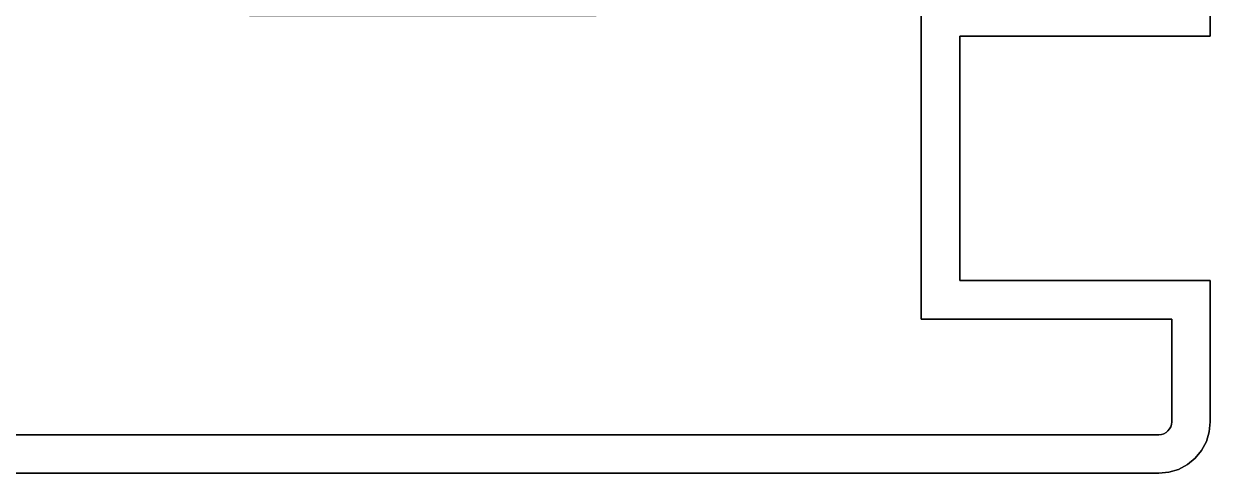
# Model space of a CAD drawing. Header units: metres. Extents: x 1.2 to 83.7, y 1.2 to 52.7.
# Drawn here: x 37.58 to 83.75, y 1.25 to 18.74 of the extents above; entities that cross this region are included whole.
import ezdxf

# ---------------------------------------------------------------- set-up
doc = ezdxf.new("R2010")
doc.units = ezdxf.units.M

msp = doc.modelspace()

# ---------------------------------------------------------------- linework, layer by layer
at = {"layer": 'Difference'}
for points, invisible_edges in [([(81.75, 52.75, 77), (68.61, 27, 77), (74, 18.25, 77)], 15), ([(81.75, 52.75, 77), (74, 18.25, 77), (83.75, 18.25, 77)], 13), ([(81.75, 52.75, 77), (83.75, 18.25, 77), (82.14, 52.712, 77)], 3), ([(82.14, 52.712, 77), (83.75, 18.25, 77), (82.515, 52.598, 77)], 3), ([(83.75, 18.25, 74), (82.25, 19.75, 74), (82.515, 52.598, 74)], 15), ([(83.75, 18.25, 74), (82.515, 52.598, 74), (82.861, 52.413, 74)], 13), ([(82.515, 52.598, 77), (83.75, 18.25, 77), (82.861, 52.413, 77)], 3), ([(83.75, 18.25, 74), (82.861, 52.413, 74), (83.164, 52.164, 74)], 13), ([(82.861, 52.413, 77), (83.75, 18.25, 77), (83.164, 52.164, 77)], 3), ([(83.75, 18.25, 74), (83.164, 52.164, 74), (83.413, 51.861, 74)], 13), ([(83.164, 52.164, 77), (83.75, 18.25, 77), (83.413, 51.861, 77)], 3), ([(83.75, 18.25, 74), (83.413, 51.861, 74), (83.598, 51.515, 74)], 13), ([(83.413, 51.861, 77), (83.75, 18.25, 77), (83.598, 51.515, 77)], 3), ([(83.75, 18.25, 74), (83.598, 51.515, 74), (83.712, 51.14, 74)], 13), ([(83.598, 51.515, 77), (83.75, 18.25, 77), (83.712, 51.14, 77)], 3), ([(83.75, 18.25, 74), (83.712, 51.14, 74), (83.75, 50.75, 74)], 1), ([(83.712, 51.14, 77), (83.75, 18.25, 77), (83.75, 50.75, 77)], 1), ([(83.75, 50.75, 74), (83.75, 18.25, 77), (83.75, 18.25, 74)], 1), ([(83.75, 18.25, 77), (83.75, 50.75, 74), (83.75, 50.75, 77)], 1), ([(6.458, 30.327, 77), (3.25, 1.25, 77), (81.75, 1.25, 77)], 13), ([(6.458, 30.327, 77), (81.75, 1.25, 77), (47.61, 20.304, 77)], 15), ([(68.275, 25.75, 77), (74, 8.75, 77), (68.61, 27, 77)], 3), ([(74, 18.25, 77), (68.61, 27, 77), (74, 8.75, 77)], 3), ([(72.5, 7.25, 76), (69.396, 25.103, 76), (69.904, 27, 76)], 13), ([(72.5, 7.25, 76), (69.904, 27, 76), (72.5, 19.75, 76)], 3), ([(67.36, 24.835, 77), (74, 8.75, 77), (68.275, 25.75, 77)], 3), ([(72.5, 7.25, 76), (68.128, 23.835, 76), (69.396, 25.103, 76)], 13), ([(59.512, 20.304, 77), (74, 8.75, 77), (67.36, 24.835, 77)], 3), ([(72.5, 7.25, 76), (59.847, 19.054, 76), (68.128, 23.835, 76)], 13), ([(3.25, 2.75, 76), (4.208, 21.477, 76), (81.75, 2.75, 76)], 3), ([(81.75, 2.75, 76), (4.208, 21.477, 76), (7, 21.477, 76)], 13), ([(81.75, 2.75, 76), (7, 21.477, 76), (30.5, 21.477, 76)], 13), ([(81.75, 2.75, 76), (30.5, 21.477, 76), (33.208, 21.477, 76)], 13), ([(81.75, 2.75, 76), (33.208, 21.477, 76), (46.36, 19.054, 76)], 15), ([(47.61, 20.304, 77), (81.75, 1.25, 77), (59.512, 20.304, 77)], 3), ([(59.512, 20.304, 77), (81.75, 1.25, 77), (74, 8.75, 77)], 15), ([(72.5, 19.75, 74), (74, 18.25, 74), (72.5, 7.25, 74)], 3), ([(74, 18.25, 74), (72.5, 19.75, 74), (82.25, 19.75, 74)], 13), ([(72.5, 19.75, 76), (72.5, 7.25, 74), (72.5, 7.25, 76)], 1), ([(72.5, 7.25, 74), (72.5, 19.75, 76), (72.5, 19.75, 74)], 1), ([(74, 18.25, 74), (82.25, 19.75, 74), (83.75, 18.25, 74)], 3), ([(81.75, 2.75, 76), (46.36, 19.054, 76), (72.5, 7.25, 76)], 15), ([(72.5, 7.25, 76), (46.36, 19.054, 76), (59.847, 19.054, 76)], 13), ([(74, 8.75, 74), (72.5, 7.25, 74), (74, 18.25, 74)], 3), ([(83.75, 18.25, 77), (74, 18.25, 74), (83.75, 18.25, 74)], 1), ([(74, 18.25, 74), (83.75, 18.25, 77), (74, 18.25, 77)], 1), ([(74, 18.25, 74), (74, 8.75, 77), (74, 8.75, 74)], 1), ([(74, 8.75, 77), (74, 18.25, 74), (74, 18.25, 77)], 1), ([(72.5, 7.25, 74), (74, 8.75, 74), (82.25, 7.25, 74)], 3), ([(82.25, 7.25, 74), (74, 8.75, 74), (83.75, 8.75, 74)], 13), ([(74, 8.75, 77), (83.75, 8.75, 74), (74, 8.75, 74)], 1), ([(83.75, 8.75, 74), (74, 8.75, 77), (83.75, 8.75, 77)], 1), ([(74, 8.75, 77), (81.75, 1.25, 77), (83.75, 8.75, 77)], 3), ([(83.75, 8.75, 77), (81.75, 1.25, 77), (82.14, 1.288, 77)], 13), ([(83.75, 8.75, 77), (82.14, 1.288, 77), (82.515, 1.402, 77)], 13), ([(82.25, 7.25, 74), (83.75, 8.75, 74), (82.25, 3.25, 74)], 3), ([(82.25, 3.25, 74), (83.75, 8.75, 74), (82.515, 1.402, 74)], 15), ([(82.515, 1.402, 74), (83.75, 8.75, 74), (82.861, 1.587, 74)], 3), ([(83.75, 8.75, 77), (82.515, 1.402, 77), (82.861, 1.587, 77)], 13), ([(82.861, 1.587, 74), (83.75, 8.75, 74), (83.164, 1.836, 74)], 3), ([(83.75, 8.75, 77), (82.861, 1.587, 77), (83.164, 1.836, 77)], 13), ([(83.164, 1.836, 74), (83.75, 8.75, 74), (83.413, 2.139, 74)], 3), ([(83.75, 8.75, 77), (83.164, 1.836, 77), (83.413, 2.139, 77)], 13), ([(83.413, 2.139, 74), (83.75, 8.75, 74), (83.598, 2.485, 74)], 3), ([(83.75, 8.75, 77), (83.413, 2.139, 77), (83.598, 2.485, 77)], 13), ([(83.598, 2.485, 74), (83.75, 8.75, 74), (83.712, 2.86, 74)], 3), ([(83.75, 8.75, 77), (83.598, 2.485, 77), (83.712, 2.86, 77)], 13), ([(83.712, 2.86, 74), (83.75, 8.75, 74), (83.75, 3.25, 74)], 1), ([(83.75, 8.75, 77), (83.712, 2.86, 77), (83.75, 3.25, 77)], 1), ([(83.75, 8.75, 74), (83.75, 3.25, 77), (83.75, 3.25, 74)], 1), ([(83.75, 3.25, 77), (83.75, 8.75, 74), (83.75, 8.75, 77)], 1), ([(81.75, 2.75, 76), (72.5, 7.25, 76), (82.25, 7.25, 76)], 13), ([(82.25, 7.25, 76), (72.5, 7.25, 74), (82.25, 7.25, 74)], 1), ([(72.5, 7.25, 74), (82.25, 7.25, 76), (72.5, 7.25, 76)], 1), ([(81.75, 2.75, 76), (82.25, 7.25, 76), (81.848, 2.76, 76)], 3), ([(81.848, 2.76, 76), (82.25, 7.25, 76), (81.941, 2.788, 76)], 3), ([(81.941, 2.788, 76), (82.25, 7.25, 76), (82.028, 2.834, 76)], 3), ([(82.028, 2.834, 76), (82.25, 7.25, 76), (82.104, 2.896, 76)], 3), ([(82.104, 2.896, 76), (82.25, 7.25, 76), (82.166, 2.972, 76)], 3), ([(82.166, 2.972, 76), (82.25, 7.25, 76), (82.212, 3.059, 76)], 3), ([(82.212, 3.059, 76), (82.25, 7.25, 76), (82.24, 3.152, 76)], 3), ([(82.24, 3.152, 76), (82.25, 7.25, 76), (82.25, 3.25, 76)], 1), ([(82.25, 7.25, 76), (82.25, 3.25, 74), (82.25, 3.25, 76)], 1), ([(82.25, 3.25, 74), (82.25, 7.25, 76), (82.25, 7.25, 74)], 1), ([(82.515, 1.402, 74), (82.24, 3.152, 74), (82.25, 3.25, 74)], 13), ([(82.25, 3.25, 76), (82.24, 3.152, 74), (82.24, 3.152, 76)], 1), ([(82.24, 3.152, 74), (82.25, 3.25, 76), (82.25, 3.25, 74)], 1), ([(83.712, 2.86, 74), (83.75, 3.25, 77), (83.712, 2.86, 77)], 1), ([(83.75, 3.25, 77), (83.712, 2.86, 74), (83.75, 3.25, 74)], 1), ([(82.14, 1.288, 74), (81.848, 2.76, 74), (81.941, 2.788, 74)], 13), ([(81.848, 2.76, 76), (81.941, 2.788, 74), (81.848, 2.76, 74)], 1), ([(81.941, 2.788, 74), (81.848, 2.76, 76), (81.941, 2.788, 76)], 1), ([(82.14, 1.288, 74), (81.941, 2.788, 74), (82.028, 2.834, 74)], 13), ([(81.941, 2.788, 76), (82.028, 2.834, 74), (81.941, 2.788, 74)], 1), ([(82.028, 2.834, 74), (81.941, 2.788, 76), (82.028, 2.834, 76)], 1), ([(82.14, 1.288, 74), (82.028, 2.834, 74), (82.104, 2.896, 74)], 13), ([(82.028, 2.834, 76), (82.104, 2.896, 74), (82.028, 2.834, 74)], 1), ([(82.104, 2.896, 74), (82.028, 2.834, 76), (82.104, 2.896, 76)], 1), ([(82.14, 1.288, 74), (82.104, 2.896, 74), (82.166, 2.972, 74)], 13), ([(82.166, 2.972, 76), (82.104, 2.896, 74), (82.104, 2.896, 76)], 1), ([(82.104, 2.896, 74), (82.166, 2.972, 76), (82.166, 2.972, 74)], 1), ([(82.14, 1.288, 74), (82.166, 2.972, 74), (82.515, 1.402, 74)], 3), ([(82.515, 1.402, 74), (82.166, 2.972, 74), (82.212, 3.059, 74)], 13), ([(82.212, 3.059, 76), (82.166, 2.972, 74), (82.166, 2.972, 76)], 1), ([(82.166, 2.972, 74), (82.212, 3.059, 76), (82.212, 3.059, 74)], 1), ([(82.515, 1.402, 74), (82.212, 3.059, 74), (82.24, 3.152, 74)], 13), ([(82.24, 3.152, 76), (82.212, 3.059, 74), (82.212, 3.059, 76)], 1), ([(82.212, 3.059, 74), (82.24, 3.152, 76), (82.24, 3.152, 74)], 1), ([(83.598, 2.485, 74), (83.712, 2.86, 77), (83.598, 2.485, 77)], 1), ([(83.712, 2.86, 77), (83.598, 2.485, 74), (83.712, 2.86, 74)], 1), ([(3.25, 1.25, 74), (3.25, 2.75, 74), (81.75, 1.25, 74)], 3), ([(81.75, 1.25, 74), (3.25, 2.75, 74), (81.75, 2.75, 74)], 13), ([(3.25, 2.75, 76), (81.75, 2.75, 74), (3.25, 2.75, 74)], 1), ([(81.75, 2.75, 74), (3.25, 2.75, 76), (81.75, 2.75, 76)], 1), ([(81.75, 1.25, 74), (81.75, 2.75, 74), (81.848, 2.76, 74)], 13), ([(81.75, 1.25, 74), (81.848, 2.76, 74), (82.14, 1.288, 74)], 3), ([(81.75, 2.75, 76), (81.848, 2.76, 74), (81.75, 2.75, 74)], 1), ([(81.848, 2.76, 74), (81.75, 2.75, 76), (81.848, 2.76, 76)], 1), ([(83.413, 2.139, 74), (83.598, 2.485, 77), (83.413, 2.139, 77)], 1), ([(83.598, 2.485, 77), (83.413, 2.139, 74), (83.598, 2.485, 74)], 1), ([(83.413, 2.139, 74), (83.164, 1.836, 77), (83.164, 1.836, 74)], 1), ([(83.164, 1.836, 77), (83.413, 2.139, 74), (83.413, 2.139, 77)], 1), ([(82.515, 1.402, 77), (82.14, 1.288, 74), (82.515, 1.402, 74)], 1), ([(82.14, 1.288, 74), (82.515, 1.402, 77), (82.14, 1.288, 77)], 1), ([(82.861, 1.587, 77), (82.515, 1.402, 74), (82.861, 1.587, 74)], 1), ([(82.515, 1.402, 74), (82.861, 1.587, 77), (82.515, 1.402, 77)], 1), ([(83.164, 1.836, 77), (82.861, 1.587, 74), (83.164, 1.836, 74)], 1), ([(82.861, 1.587, 74), (83.164, 1.836, 77), (82.861, 1.587, 77)], 1), ([(81.75, 1.25, 77), (3.25, 1.25, 74), (81.75, 1.25, 74)], 1), ([(3.25, 1.25, 74), (81.75, 1.25, 77), (3.25, 1.25, 77)], 1), ([(82.14, 1.288, 77), (81.75, 1.25, 74), (82.14, 1.288, 74)], 1), ([(81.75, 1.25, 74), (82.14, 1.288, 77), (81.75, 1.25, 77)], 1)]:
    msp.add_3dface(points, dxfattribs=dict(at, invisible_edges=invisible_edges))

doc.saveas('drawing.dxf')
